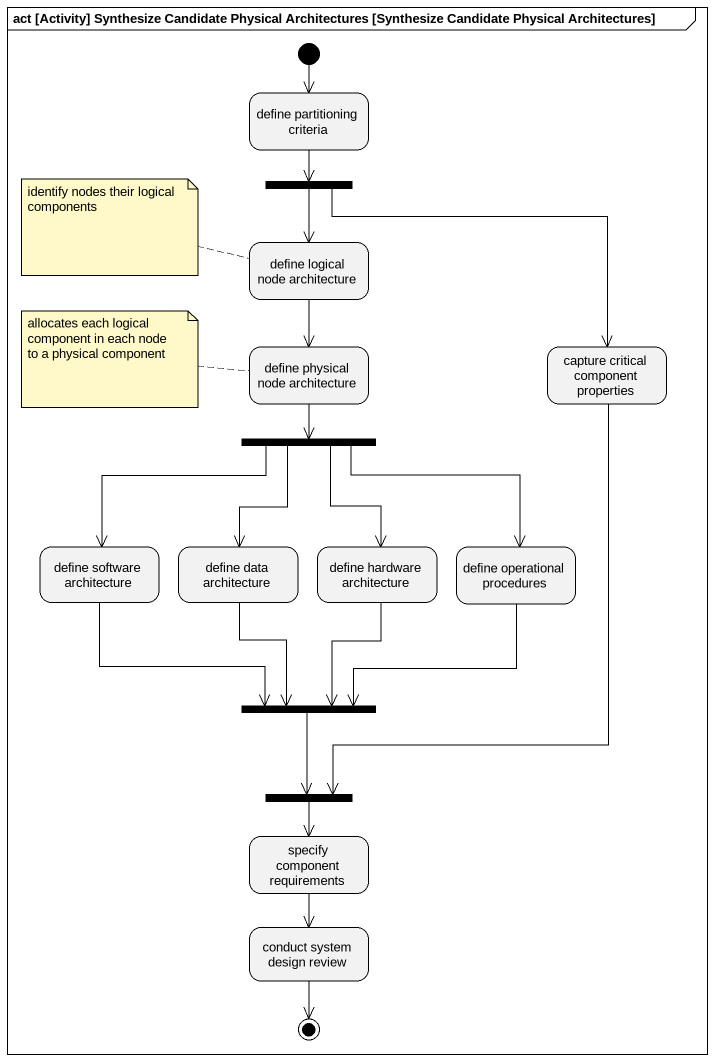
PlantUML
@startuml
mainframe act [Activity] Synthesize Candidate Physical Architectures [Synthesize Candidate Physical Architectures]
hide empty description
state "define partitioning criteria" as define_partitioning_criteria
state fork1 <<fork>>
state "define logical node architecture" as define_logical_node
state "define physical node architecture" as define_physical_node
state "capture critical component properties" as capture_critical_component
state fork2 <<fork>>
state "define software architecture" as define_software_architecture
state "define data architecture" as define_data_architecture
state "define hardware architecture" as define_hardware_architecture
state "define operational procedures" as define_operational
state fork3 <<join>>
state fork4 <<join>>
state "specify component requirements" as specify_component
state "conduct system design review" as conduct_system_design_review
[*] --> define_partitioning_criteria
define_partitioning_criteria --> fork1
fork1 --> define_logical_node
fork1 --> capture_critical_component
define_logical_node --> define_physical_node
define_physical_node --> fork2
capture_critical_component --> fork4
fork2 --> define_software_architecture
fork2 --> define_data_architecture
fork2 --> define_hardware_architecture
fork2 --> define_operational
define_software_architecture --> fork3
define_data_architecture --> fork3
define_hardware_architecture --> fork3
define_operational --> fork3
fork3 --> fork4
fork4 --> specify_component
specify_component --> conduct_system_design_review
conduct_system_design_review --> [*]
note left of define_logical_node : identify nodes their logical components
note left of define_physical_node : allocates each logical component in each node to a physical component
@enduml
